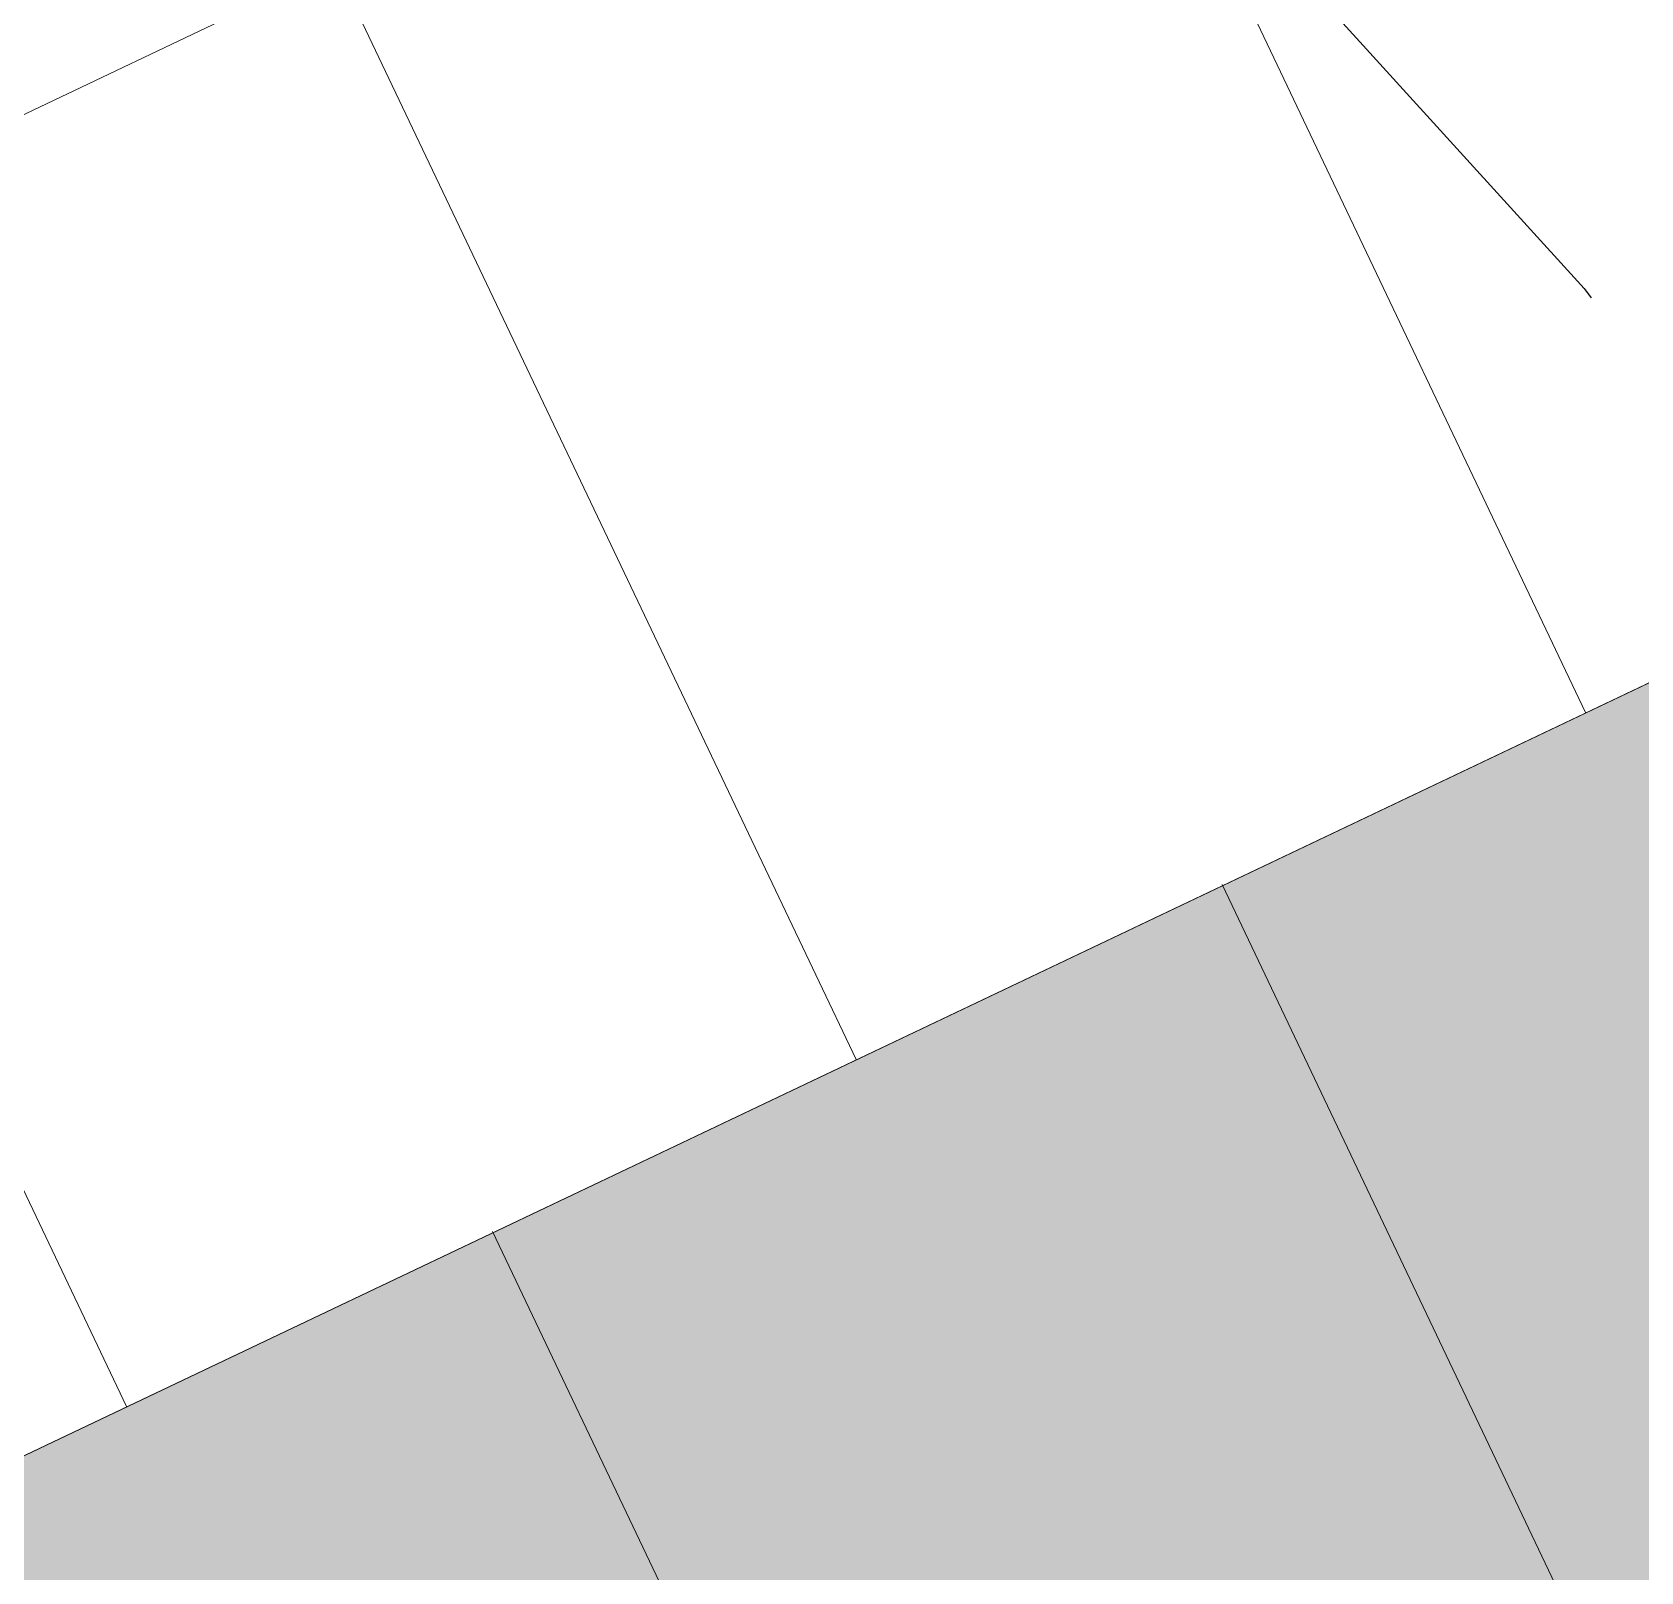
# Model space of a CAD drawing. Header units: metres. Extents: x 678805 to 1359287, y 2747329 to 5497370.
# Drawn here: x 680004.939 to 680005.736, y 2748700.958 to 2748701.721 of the extents above; entities that cross this region are included whole.
import ezdxf

# ---------------------------------------------------------------- set-up
doc = ezdxf.new("R2010")
doc.units = ezdxf.units.M
doc.linetypes.add('XREF_MON_SFT_TREES$0$HIDDEN', pattern=[0.375, 0.25, -0.125])
for name, color, linetype in [('00_XREF_MON_HSC_PAVEMENT', 7, 'Continuous'), ('00_XREF_TWQ_BUILDINGS', 7, 'Continuous'), ('00_XREF_TWQ_SFT_TREES', 7, 'Continuous'), ('XREF_MON_SFT_TREES$0$SL_TREE_CANOPY', 251, 'XREF_MON_SFT_TREES$0$HIDDEN')]:
    doc.layers.add(name, color=color, linetype=linetype)
doc.layers.add('XREF_MON_HSC_FURNITURE$0$03-PG-CBIncluded', color=8, linetype='Continuous', lineweight=5)
doc.layers.add('XREF_MON_HSC_PAVEMENT$0$02-L-Joints-Paviment_07_Precast Concrete Blocks 60X40', color=7, linetype='Continuous', lineweight=5, true_color=0x999999)
doc.layers.add('XREF_MON_HSC_PAVEMENT$0$03-TR-Pavement_07_Precast Concrete Blocks 60X40', color=7, linetype='Continuous', lineweight=5, true_color=0x999999)
doc.layers.add('XREF_MON_SFT_TREES$0$SL_TREE_PROSOPIS_CINERARIA', color=7, linetype='Continuous', true_color=0x5f7f00)
doc.layers.get('XREF_MON_SFT_TREES$0$SL_TREE_PROSOPIS_CINERARIA').off()

# ---------------------------------------------------------------- blocks, each defined once
blk = doc.blocks.new('XREF_MON_SFT_TREES$0$Prosopis_cineraria')
at = {"layer": 'XREF_MON_SFT_TREES$0$SL_TREE_CANOPY', "linetype": 'XREF_MON_SFT_TREES$0$HIDDEN'}
blk.add_circle((0, 0), 4, dxfattribs=at)
blk = doc.blocks.new('XREF_MON_SFT_TREES')
at = {"layer": 'XREF_MON_SFT_TREES$0$SL_TREE_PROSOPIS_CINERARIA', "rotation": 25.44812939262281}
blk.add_blockref('XREF_MON_SFT_TREES$0$Prosopis_cineraria', (680002.62132, 2748699.04973), dxfattribs=at)
blk = doc.blocks.new('XREF_MON_HSC_PAVEMENT')
at = {"layer": 'XREF_MON_HSC_PAVEMENT$0$02-L-Joints-Paviment_07_Precast Concrete Blocks 60X40'}
for points in [[(680005.70856, 2748701.38412), (680005.45068, 2748701.92605)], [(680005.34736, 2748701.21225), (680005.08949, 2748701.75418)], [(680004.98617, 2748701.04038), (680004.72829, 2748701.58231)], [(680005.78642, 2748700.75697), (680005.52854, 2748701.2989)], [(680005.42522, 2748700.5851), (680005.16735, 2748701.12703)]]:
    blk.add_lwpolyline(points, dxfattribs=at)
at = {"layer": 'XREF_MON_HSC_PAVEMENT$0$03-TR-Pavement_07_Precast Concrete Blocks 60X40'}
for points in [[(680020.80071, 2748709.23014), (679963.79318, 2748682.10225)], [(680009.14681, 2748703.01999), (679987.832, 2748692.87701)]]:
    blk.add_lwpolyline(points, dxfattribs=at)
blk = doc.blocks.new('XREF_MON_HSC_FURNITURE$0$Bicycle rack')
at = {"true_color": 0xfcfcfc}
h = blk.add_hatch(color=7, dxfattribs=at)
h.dxf.hatch_style = 1
h.paths.add_polyline_path([(3659.3427, 29.62146), (3659.3427, 34.43162), (3657.5927, 34.43162), (3657.5927, 29.62146)])
blk.add_lwpolyline([(3659.3427, 29.62146), (3659.3427, 34.43162), (3657.5927, 34.43162), (3657.5927, 29.62146)], close=True)
blk = doc.blocks.new('XREF_MON_HSC_FURNITURE')
at = {"layer": 'XREF_MON_HSC_FURNITURE$0$03-PG-CBIncluded', "rotation": 295.4480512316449}
blk.add_blockref('XREF_MON_HSC_FURNITURE$0$Bicycle rack', (678405.69844, 2751990.59949), dxfattribs=at)

msp = doc.modelspace()

# ---------------------------------------------------------------- block references
at = {"layer": '00_XREF_MON_HSC_PAVEMENT'}
msp.add_blockref('XREF_MON_HSC_PAVEMENT', (0, 0), dxfattribs=at)
at = {"layer": '00_XREF_TWQ_BUILDINGS'}
msp.add_blockref('XREF_MON_HSC_FURNITURE', (0, 0), dxfattribs=at)
at = {"layer": '00_XREF_TWQ_SFT_TREES'}
msp.add_blockref('XREF_MON_SFT_TREES', (0, 0), dxfattribs=at)

doc.saveas('drawing.dxf')
